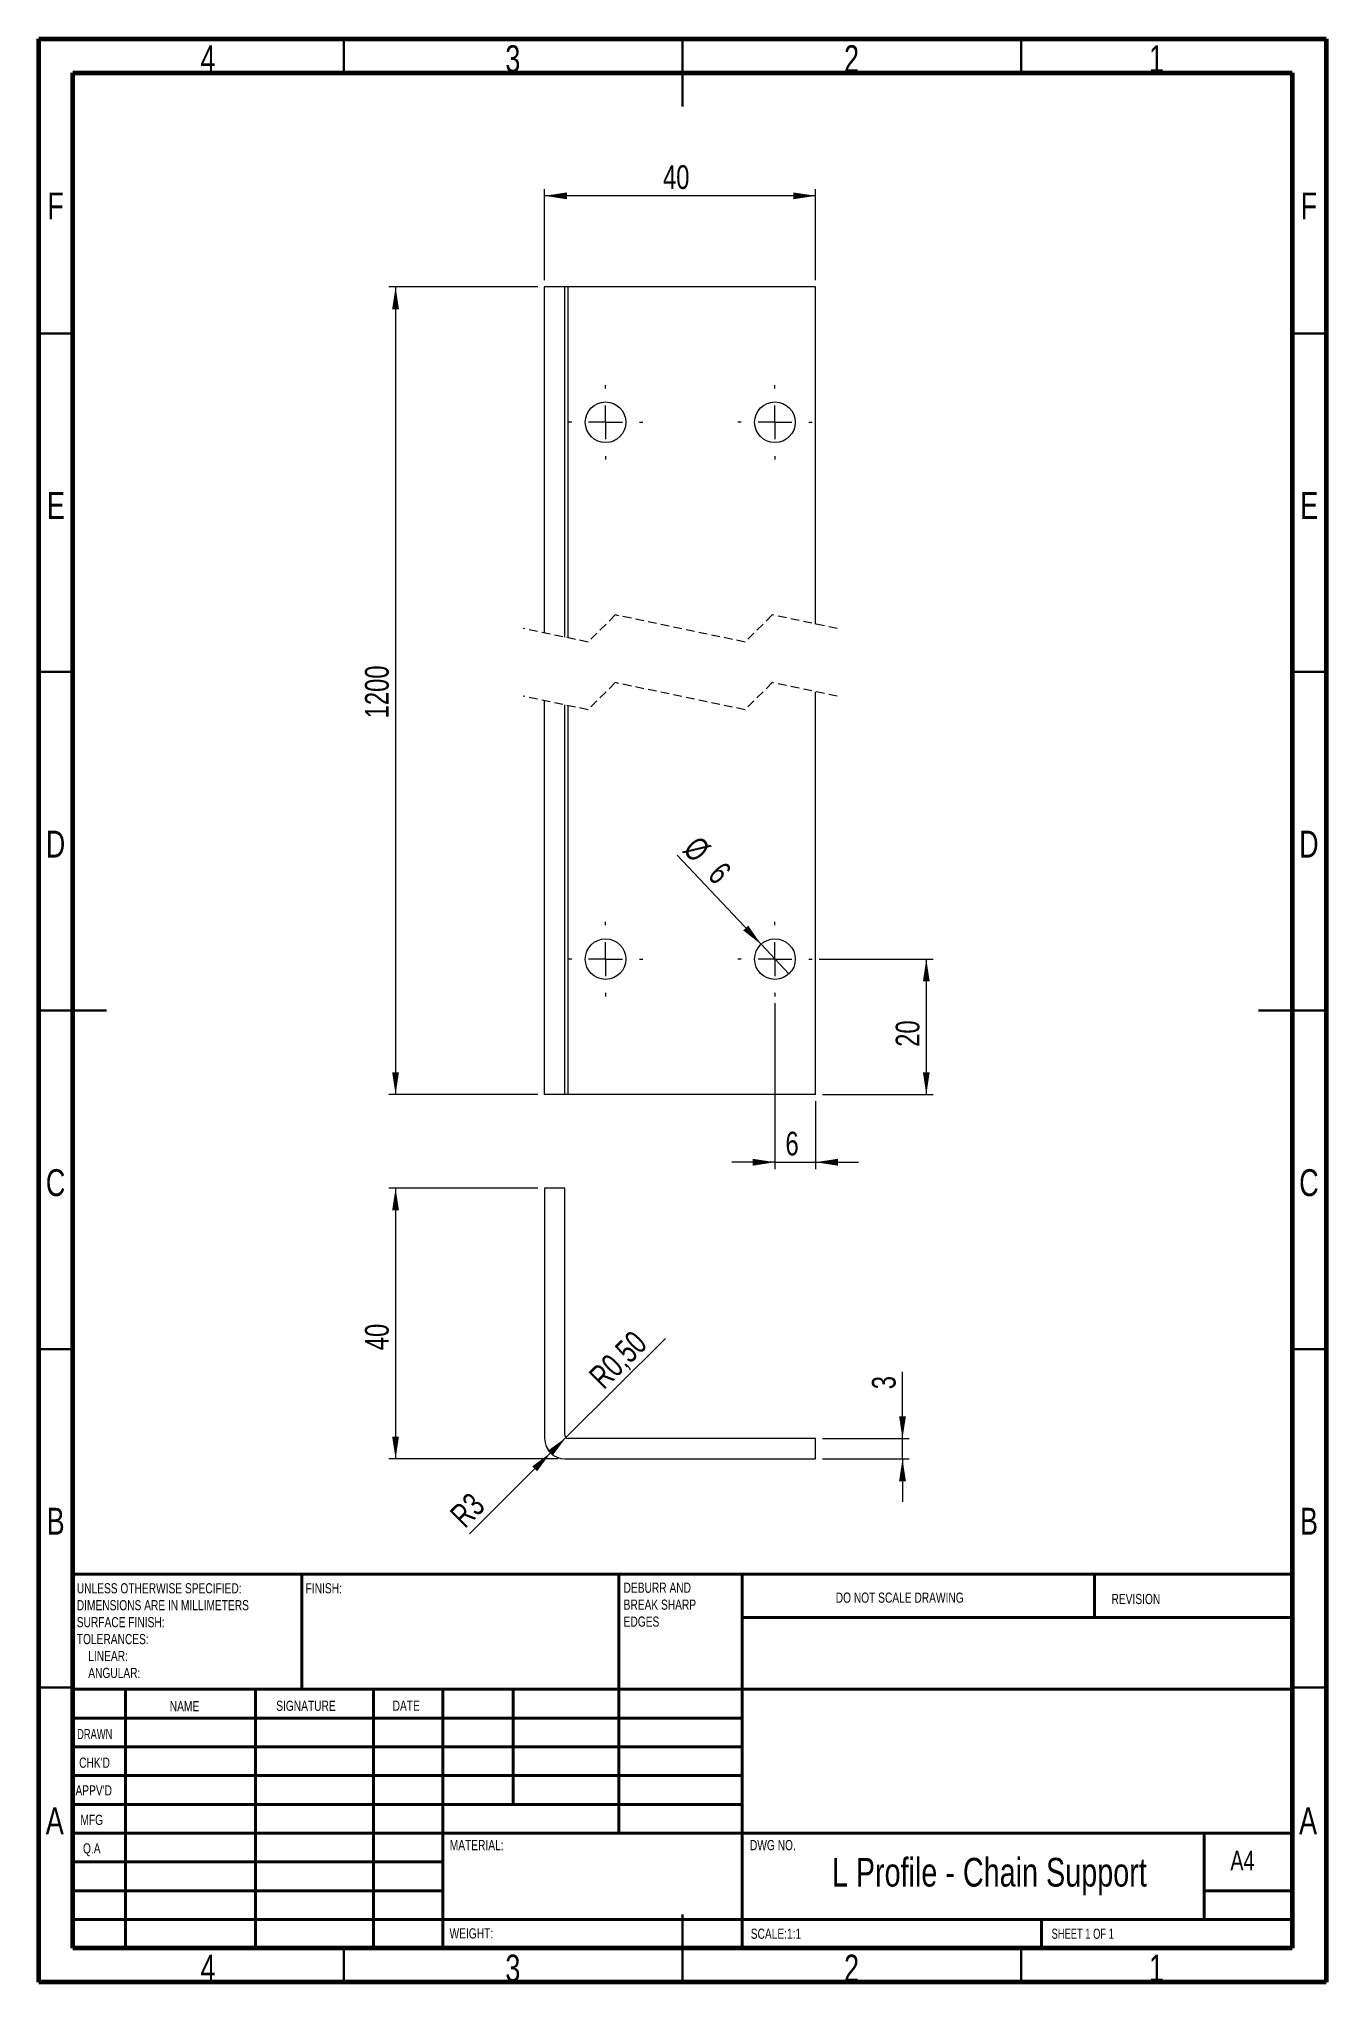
# Model space of a CAD drawing. Header units: millimetres. Extents: x 15 to 205, y 5 to 292.
import ezdxf

# ---------------------------------------------------------------- set-up
doc = ezdxf.new("R2010")
doc.units = ezdxf.units.MM
doc.linetypes.add('HIDDEN', pattern=[1.905, 1.27, -0.635])
doc.styles.add('SLDTEXTSTYLE0', font='TXT', dxfattribs={"width": 0.686449})
doc.styles.add('SLDTEXTSTYLE1', font='TXT', dxfattribs={"width": 0.75})
doc.styles.add('SLDTEXTSTYLE2', font='TXT', dxfattribs={"width": 0.6875})
doc.dimstyles.new('SLDDIMSTYLE0', dxfattribs={"dimtxt": 3.5, "dimasz": 3.302, "dimexe": 0, "dimexo": 0.0625, "dimgap": 0.875, "dimtad": 1, "dimrnd": 1e-09, "dimzin": 12, "dimdsep": 46, "dimtxsty": 'SLDTEXTSTYLE1', "dimsah": 1, "dimcen": 0.09, "dimadec": 0, "dimazin": 3, "dimtfac": 1, "dimtofl": 0, "dimtmove": 0, "dimatfit": 3, "dimfxl": 1, "dimfrac": 2, "dimtolj": 1, "dimtzin": 12, "dimarcsym": 0})
doc.dimstyles.new('SLDDIMSTYLE1', dxfattribs={"dimtxt": 3.5, "dimasz": 3.302, "dimexe": 0, "dimexo": 0.0625, "dimgap": 0.875, "dimtad": 1, "dimrnd": 1e-09, "dimzin": 12, "dimdsep": 46, "dimtxsty": 'SLDTEXTSTYLE1', "dimsah": 1, "dimcen": 0.09, "dimadec": 0, "dimazin": 3, "dimtfac": 1, "dimtmove": 0, "dimatfit": 0, "dimfxl": 1, "dimfrac": 2, "dimtolj": 1, "dimtzin": 12, "dimarcsym": 0})
doc.dimstyles.new('SLDDIMSTYLE2', dxfattribs={"dimtxt": 3.5, "dimasz": 3.302, "dimexe": 0, "dimexo": 0.0625, "dimgap": 0.875, "dimtad": 1, "dimrnd": 1e-09, "dimzin": 12, "dimdsep": 46, "dimtxsty": 'SLDTEXTSTYLE1', "dimblk1": 'NONE', "dimsah": 1, "dimcen": 0, "dimadec": 0, "dimazin": 3, "dimtfac": 1, "dimtmove": 0, "dimatfit": 3, "dimldrblk": 'NONE', "dimfxl": 1, "dimfrac": 2, "dimtolj": 1, "dimtzin": 12, "dimarcsym": 0})
doc.dimstyles.new('SLDDIMSTYLE3', dxfattribs={"dimtxt": 3.5, "dimasz": 3.302, "dimexe": 0, "dimexo": 0.0625, "dimgap": 0.875, "dimtad": 1, "dimrnd": 1e-09, "dimzin": 12, "dimdsep": 46, "dimtxsty": 'SLDTEXTSTYLE1', "dimsah": 1, "dimcen": 0, "dimadec": 0, "dimazin": 3, "dimtfac": 1, "dimtofl": 0, "dimtmove": 0, "dimatfit": 3, "dimfxl": 1, "dimfrac": 2, "dimtolj": 1, "dimtzin": 12, "dimarcsym": 0})
doc.dimstyles.new('SLDDIMSTYLE4', dxfattribs={"dimtxt": 3.5, "dimasz": 3.302, "dimexe": 0, "dimexo": 0.0625, "dimgap": 0.875, "dimtad": 1, "dimrnd": 1e-09, "dimdsep": 46, "dimtxsty": 'SLDTEXTSTYLE1', "dimsah": 1, "dimcen": 0, "dimadec": 0, "dimazin": 2, "dimtfac": 1, "dimtofl": 0, "dimtmove": 1, "dimatfit": 3, "dimfxl": 1, "dimfrac": 2, "dimtolj": 1, "dimtzin": 12, "dimarcsym": 0})

# ---------------------------------------------------------------- blocks, each defined once
blk = doc.blocks.new('SW_NOTE_0')
at = {"color": 0, "linetype": 'Continuous', "lineweight": 0, "char_height": 1.5, "attachment_point": 1, "style": 'SLDTEXTSTYLE1'}
for s, insert in [('UNLESS OTHERWISE SPECIFIED:', (0, 1.93)), ('DIMENSIONS ARE IN MILLIMETERS', (0, -0.57)), ('TOLERANCES:', (0, -5.57)), ('SURFACE FINISH:', (0, -3.07)), ('LINEAR:', (1.69, -8.07)), ('ANGULAR:', (1.69, -10.57))]:
    blk.add_mtext(s, dxfattribs=dict(at, insert=insert))
blk = doc.blocks.new('SW_NOTE_1')
at = {"color": 0, "linetype": 'Continuous', "lineweight": 0, "char_height": 1.5, "attachment_point": 1, "style": 'SLDTEXTSTYLE1'}
for s, insert in [('DEBURR AND', (0, 1.93)), ('BREAK SHARP', (0, -0.57)), ('EDGES', (0, -3.07))]:
    blk.add_mtext(s, dxfattribs=dict(at, insert=insert))
blk = doc.blocks.new('_D')
at = {"color": 7, "linetype": 'Continuous', "lineweight": 0}
for p, q in [((88.65, 255.37), (66.65, 255.37)), ((67.65, 255.37), (67.65, 136.09)), ((88.65, 136.09), (66.65, 136.09))]:
    blk.add_line(p, q, dxfattribs=at)
for points in [[(67.65, 255.37), (67.14, 252.07), (68.15, 252.07)], [(67.65, 136.09), (68.15, 139.39), (67.14, 139.39)]]:
    blk.add_solid(points, dxfattribs=at)
at = {"color": 7, "linetype": 'Continuous', "lineweight": 0, "insert": (63.13, 191.65), "char_height": 3.5, "attachment_point": 1, "rotation": 90, "style": 'SLDTEXTSTYLE1'}
blk.add_mtext('1200', dxfattribs=at)
blk = doc.blocks.new('_D_1')
at = {"color": 7, "linetype": 'Continuous', "lineweight": 0}
for p, q in [((130.15, 156.09), (146.99, 156.09)), ((145.99, 156.09), (145.99, 136.09)), ((130.65, 136.09), (146.99, 136.09))]:
    blk.add_line(p, q, dxfattribs=at)
for points in [[(145.99, 156.09), (145.48, 152.79), (146.49, 152.79)], [(145.99, 136.09), (146.49, 139.39), (145.48, 139.39)]]:
    blk.add_solid(points, dxfattribs=at)
at = {"color": 7, "linetype": 'Continuous', "lineweight": 0, "insert": (141.47, 143.14), "char_height": 3.5, "attachment_point": 1, "rotation": 90, "style": 'SLDTEXTSTYLE1'}
blk.add_mtext('20', dxfattribs=at)
blk = doc.blocks.new('_D_2')
at = {"color": 7, "linetype": 'Continuous', "lineweight": 0}
for p, q in [((123.65, 149.59), (123.65, 125.09)), ((129.65, 135.09), (129.65, 125.09)), ((123.65, 126.09), (117.3, 126.09)), ((123.65, 126.09), (129.65, 126.09)), ((129.65, 126.09), (136, 126.09))]:
    blk.add_line(p, q, dxfattribs=at)
for points in [[(123.65, 126.09), (120.34, 126.6), (120.34, 125.58)], [(129.65, 126.09), (132.95, 125.58), (132.95, 126.6)]]:
    blk.add_solid(points, dxfattribs=at)
at = {"color": 7, "linetype": 'Continuous', "lineweight": 0, "insert": (125.2, 130.6), "char_height": 3.5, "attachment_point": 1, "style": 'SLDTEXTSTYLE1'}
blk.add_mtext('6', dxfattribs=at)
blk = doc.blocks.new('_D_3')
at = {"color": 7, "linetype": 'Continuous', "lineweight": 0}
for q in [(109.19, 171.46), (125.7, 153.91)]:
    blk.add_line((121.59, 158.28), q, dxfattribs=at)
blk.add_solid([(121.59, 158.28), (119.7, 161.03), (118.96, 160.33)], dxfattribs=at)
at = {"color": 7, "linetype": 'Continuous', "lineweight": 0, "char_height": 3.5, "attachment_point": 1, "rotation": 313.2435, "style": 'SLDTEXTSTYLE1'}
for s, insert in [('%%c', (112.45, 174.53)), ('6', (116.11, 170.72))]:
    blk.add_mtext(s, dxfattribs=dict(at, insert=insert))
blk = doc.blocks.new('_NONE')
blk = doc.blocks.new('_D_4')
at = {"color": 7, "linetype": 'Continuous', "lineweight": 0}
for p, q in [((89.65, 256.37), (89.65, 269.82)), ((129.65, 256.37), (129.65, 269.82)), ((129.65, 268.82), (89.65, 268.82))]:
    blk.add_line(p, q, dxfattribs=at)
for points in [[(89.65, 268.82), (92.95, 268.31), (92.95, 269.32)], [(129.65, 268.82), (126.34, 269.32), (126.34, 268.31)]]:
    blk.add_solid(points, dxfattribs=at)
at = {"color": 7, "linetype": 'Continuous', "lineweight": 0, "insert": (107.12, 273.33), "char_height": 3.5, "attachment_point": 1, "style": 'SLDTEXTSTYLE1'}
blk.add_mtext('40', dxfattribs=at)
blk = doc.blocks.new('SW_CENTERMARKSYMBOL_0')
at = {"color": 0, "linetype": 'Continuous', "lineweight": 0}
for p, q in [((0, 5), (0, 5.5)), ((-5, 0), (-5.5, 0)), ((0, 0), (-2.5, 0)), ((0, 0), (0, 2.5)), ((0, 0), (0, -2.5)), ((0, 0), (2.5, 0)), ((5, 0), (5.5, 0)), ((0, -5), (0, -5.5))]:
    blk.add_line(p, q, dxfattribs=at)
blk = doc.blocks.new('SW_CENTERMARKSYMBOL_1')
at = {"color": 0, "linetype": 'Continuous', "lineweight": 0}
for p, q in [((0, 5), (0, 5.5)), ((-5, 0), (-5.5, 0)), ((0, 0), (-2.5, 0)), ((0, 0), (0, 2.5)), ((0, 0), (0, -2.5)), ((0, 0), (2.5, 0)), ((5, 0), (5.5, 0)), ((0, -5), (0, -5.5))]:
    blk.add_line(p, q, dxfattribs=at)
blk = doc.blocks.new('SW_CENTERMARKSYMBOL_2')
at = {"color": 0, "linetype": 'Continuous', "lineweight": 0}
for p, q in [((0, 5), (0, 5.5)), ((-5, 0), (-5.5, 0)), ((0, 0), (-2.5, 0)), ((0, 0), (0, 2.5)), ((0, 0), (0, -2.5)), ((0, 0), (2.5, 0)), ((5, 0), (5.5, 0)), ((0, -5), (0, -5.5))]:
    blk.add_line(p, q, dxfattribs=at)
blk = doc.blocks.new('SW_CENTERMARKSYMBOL_3')
at = {"color": 0, "linetype": 'Continuous', "lineweight": 0}
for p, q in [((0, 5), (0, 5.5)), ((-5, 0), (-5.5, 0)), ((0, 0), (-2.5, 0)), ((0, 0), (0, 2.5)), ((0, 0), (0, -2.5)), ((0, 0), (2.5, 0)), ((5, 0), (5.5, 0)), ((0, -5), (0, -5.5))]:
    blk.add_line(p, q, dxfattribs=at)
blk = doc.blocks.new('_D_5')
at = {"color": 7, "linetype": 'Continuous', "lineweight": 0}
for p, q in [((88.65, 122.28), (66.65, 122.28)), ((67.65, 122.28), (67.65, 82.28)), ((91.65, 82.28), (66.65, 82.28))]:
    blk.add_line(p, q, dxfattribs=at)
for points in [[(67.65, 122.28), (67.14, 118.98), (68.15, 118.98)], [(67.65, 82.28), (68.15, 85.58), (67.14, 85.58)]]:
    blk.add_solid(points, dxfattribs=at)
at = {"color": 7, "linetype": 'Continuous', "lineweight": 0, "insert": (63.13, 98.33), "char_height": 3.5, "attachment_point": 1, "rotation": 90, "style": 'SLDTEXTSTYLE1'}
blk.add_mtext('40', dxfattribs=at)
blk = doc.blocks.new('_D_6')
at = {"color": 7, "linetype": 'Continuous', "lineweight": 0}
for q in [(92.65, 85.28), (78.58, 71.21)]:
    blk.add_line((90.52, 83.16), q, dxfattribs=at)
blk.add_solid([(90.52, 83.16), (87.83, 81.18), (88.55, 80.46)], dxfattribs=at)
at = {"color": 7, "linetype": 'Continuous', "lineweight": 0, "insert": (75.41, 74.37), "char_height": 3.5, "attachment_point": 1, "rotation": 45, "style": 'SLDTEXTSTYLE1'}
blk.add_mtext('R3', dxfattribs=at)
blk = doc.blocks.new('_D_7')
at = {"color": 7, "linetype": 'Continuous', "lineweight": 0}
for q in [(107.5, 100.06), (88.29, 80.95)]:
    blk.add_line((92.79, 85.42), q, dxfattribs=at)
blk.add_solid([(92.79, 85.42), (90.09, 83.46), (90.81, 82.74)], dxfattribs=at)
at = {"color": 7, "linetype": 'Continuous', "lineweight": 0, "insert": (95.91, 94.85), "char_height": 3.5, "attachment_point": 1, "rotation": 45, "style": 'SLDTEXTSTYLE1'}
blk.add_mtext('R0,50', dxfattribs=at)
blk = doc.blocks.new('_D_8')
at = {"color": 7, "linetype": 'Continuous', "lineweight": 0}
for p, q in [((142.47, 85.28), (142.47, 95.15)), ((130.65, 85.28), (143.47, 85.28)), ((142.47, 82.28), (142.47, 85.28)), ((130.65, 82.28), (143.47, 82.28)), ((142.47, 82.28), (142.47, 75.93))]:
    blk.add_line(p, q, dxfattribs=at)
for points in [[(142.47, 85.28), (142.98, 88.58), (141.97, 88.58)], [(142.47, 82.28), (141.97, 78.98), (142.98, 78.98)]]:
    blk.add_solid(points, dxfattribs=at)
at = {"color": 7, "linetype": 'Continuous', "lineweight": 0, "insert": (137.96, 92.57), "char_height": 3.5, "attachment_point": 1, "rotation": 90, "style": 'SLDTEXTSTYLE1'}
blk.add_mtext('3', dxfattribs=at)

msp = doc.modelspace()

# ---------------------------------------------------------------- linework, layer by layer
at = {"color": 7, "linetype": 'Continuous', "lineweight": 60}
for p, q in [((15, 5), (15, 292)), ((15, 292), (205, 292)), ((205, 292), (205, 5)), ((20, 10), (20, 287)), ((20, 287), (200, 287)), ((200, 287), (200, 10)), ((200, 10), (20, 10)), ((205, 5), (15, 5))]:
    msp.add_line(p, q, dxfattribs=at)
at = {"color": 7, "linetype": 'Continuous', "lineweight": 30}
for p, q in [((60, 287), (60, 292)), ((110, 292.001), (110, 281.999)), ((110, 287), (110, 292)), ((160, 287), (160, 292)), ((20, 248.5), (15, 248.5)), ((200, 248.5), (205, 248.5)), ((20, 198.5), (15, 198.5)), ((200, 198.5), (205, 198.5)), ((14.999, 148.5), (25.001, 148.5)), ((20, 148.5), (15, 148.5)), ((205.001, 148.5), (194.999, 148.5)), ((200, 148.5), (205, 148.5)), ((20, 98.5), (15, 98.5)), ((200, 98.5), (205, 98.5)), ((20, 48.5), (15, 48.5)), ((200, 48.5), (205, 48.5)), ((110, 4.999), (110, 15.001)), ((60, 10), (60, 5)), ((110, 10), (110, 5)), ((160, 10), (160, 5))]:
    msp.add_line(p, q, dxfattribs=at)
at = {"color": 7, "linetype": 'Continuous', "lineweight": 15}
for p, q in [((89.646, 204.256), (89.646, 255.371)), ((92.646, 255.371), (89.646, 255.371)), ((92.646, 203.631), (92.646, 255.371)), ((93.146, 255.371), (92.646, 255.371)), ((93.146, 203.526), (93.146, 255.371)), ((129.646, 255.371), (93.146, 255.371)), ((129.646, 205.581), (129.646, 255.371)), ((129.646, 136.092), (129.646, 195.581)), ((89.646, 136.092), (89.646, 194.256)), ((92.646, 136.092), (92.646, 193.631)), ((93.146, 136.092), (93.146, 193.526)), ((92.646, 136.092), (89.646, 136.092)), ((93.146, 136.092), (92.646, 136.092)), ((129.646, 136.092), (93.146, 136.092)), ((89.646, 122.278), (89.646, 85.278)), ((92.646, 122.278), (89.646, 122.278)), ((92.646, 85.778), (92.646, 122.278)), ((129.646, 85.278), (93.146, 85.278)), ((129.646, 82.278), (129.646, 85.278)), ((92.646, 82.278), (129.646, 82.278))]:
    msp.add_line(p, q, dxfattribs=at)
at = {"color": 7, "linetype": 'HIDDEN', "lineweight": 0}
for p, q in [((100.059, 206.919), (96.059, 202.919)), ((119.234, 202.919), (100.059, 206.919)), ((123.234, 206.919), (119.234, 202.919)), ((132.821, 204.919), (123.234, 206.919)), ((96.059, 202.919), (86.471, 204.919)), ((100.059, 196.919), (96.059, 192.919)), ((119.234, 192.919), (100.059, 196.919)), ((123.234, 196.919), (119.234, 192.919)), ((132.821, 194.919), (123.234, 196.919)), ((96.059, 192.919), (86.471, 194.919))]:
    msp.add_line(p, q, dxfattribs=at)
at = {"color": 7, "linetype": 'Continuous', "lineweight": 40}
for p, q in [((20, 65.25), (200, 65.25)), ((20, 65.25), (20, 10)), ((53.8, 48.25), (53.8, 65.25)), ((100.6, 65.25), (100.6, 27)), ((118.8, 65.25), (118.8, 10)), ((170.8, 58.875), (170.8, 65.25)), ((200, 58.875), (118.8, 58.875)), ((200, 48.25), (20, 48.25)), ((27.8, 48.25), (27.8, 10)), ((46.991, 48.25), (46.991, 10)), ((64.399, 48.25), (64.399, 10)), ((74.6, 10), (74.6, 48.25)), ((85, 31.25), (85, 48.25)), ((118.8, 44), (20, 44)), ((118.8, 39.75), (20, 39.75)), ((118.8, 35.5), (20, 35.5)), ((118.8, 31.25), (20, 31.25)), ((74.6, 27), (20, 27)), ((74.6, 27), (200, 27)), ((187, 14.25), (187, 27)), ((74.6, 22.75), (20, 22.75)), ((74.6, 18.5), (20, 18.5)), ((200, 18.5), (187, 18.5)), ((20, 14.25), (200, 14.25)), ((163, 10), (163, 14.25))]:
    msp.add_line(p, q, dxfattribs=at)
at = {"color": 7, "linetype": 'Continuous', "lineweight": 15}
for centre in [(98.646, 235.371), (123.646, 235.371), (98.646, 156.092), (123.646, 156.092)]:
    msp.add_circle(centre, 3, dxfattribs=at)
for centre, radius in [((92.646, 85.278), 3), ((93.146, 85.778), 0.5)]:
    msp.add_arc(centre, radius, 180, 270, dxfattribs=at)

# ---------------------------------------------------------------- block references
at = {"color": 7, "linetype": 'Continuous', "lineweight": 0}
for name, p in [('SW_CENTERMARKSYMBOL_2', (98.646, 235.371)), ('SW_CENTERMARKSYMBOL_1', (123.646, 235.371)), ('SW_CENTERMARKSYMBOL_0', (98.646, 156.092)), ('SW_CENTERMARKSYMBOL_3', (123.646, 156.092)), ('SW_NOTE_0', (20.594, 61.987)), ('SW_NOTE_1', (101.309, 62.069))]:
    msp.add_blockref(name, p, dxfattribs=at)

# ---------------------------------------------------------------- texts
for s, insert, char_height, attachment_point, style in [('4', (39.96, 291.06), 3.969, 2, 'SLDTEXTSTYLE1'), ('3', (84.96, 291.06), 3.969, 2, 'SLDTEXTSTYLE1'), ('2', (134.96, 291.06), 3.969, 2, 'SLDTEXTSTYLE1'), ('1', (179.96, 291.06), 3.969, 2, 'SLDTEXTSTYLE1'), ('F', (17.458, 269.31), 3.969, 2, 'SLDTEXTSTYLE1'), ('F', (202.458, 269.31), 3.969, 2, 'SLDTEXTSTYLE1'), ('E', (17.508, 225.06), 3.969, 2, 'SLDTEXTSTYLE1'), ('E', (202.508, 225.06), 3.969, 2, 'SLDTEXTSTYLE1'), ('D', (17.453, 175.06), 3.969, 2, 'SLDTEXTSTYLE1'), ('D', (202.453, 175.06), 3.969, 2, 'SLDTEXTSTYLE1'), ('C', (17.459, 125.06), 3.969, 2, 'SLDTEXTSTYLE1'), ('C', (202.459, 125.06), 3.969, 2, 'SLDTEXTSTYLE1'), ('B', (17.471, 75.06), 3.969, 2, 'SLDTEXTSTYLE1'), ('B', (202.471, 75.06), 3.969, 2, 'SLDTEXTSTYLE1'), ('FINISH:', (54.371, 63.919), 1.5, 1, 'SLDTEXTSTYLE1'), ('DO NOT SCALE DRAWING', (132.615, 62.533), 1.5, 1, 'SLDTEXTSTYLE1'), ('REVISION', (173.328, 62.335), 1.5, 1, 'SLDTEXTSTYLE1'), ('NAME', (34.322, 46.501), 1.5, 1, 'SLDTEXTSTYLE1'), ('SIGNATURE', (50.034, 46.562), 1.5, 1, 'SLDTEXTSTYLE1'), ('DATE', (67.215, 46.576), 1.5, 1, 'SLDTEXTSTYLE1'), ('DRAWN', (20.643, 42.385), 1.5, 1, 'SLDTEXTSTYLE0'), ("CHK'D", (20.939, 38.162), 1.5, 1, 'SLDTEXTSTYLE1'), ("APPV'D", (20.402, 34.066), 1.5, 1, 'SLDTEXTSTYLE1'), ('A', (17.34, 30.81), 3.969, 2, 'SLDTEXTSTYLE1'), ('MFG', (21.124, 29.716), 1.5, 1, 'SLDTEXTSTYLE1'), ('A', (202.34, 30.81), 3.969, 2, 'SLDTEXTSTYLE1'), ('MATERIAL:', (75.646, 25.986), 1.5, 1, 'SLDTEXTSTYLE1'), ('DWG NO.', (119.953, 25.986), 1.5, 1, 'SLDTEXTSTYLE1'), ('Q.A', (21.509, 25.505), 1.5, 1, 'SLDTEXTSTYLE1'), ('L Profile - Chain Support', (155.287, 23.348), 4.23333, 2, 'SLDTEXTSTYLE1'), ('A4', (190.871, 24.406), 2.9104, 1, 'SLDTEXTSTYLE1'), ('WEIGHT:', (75.618, 12.949), 1.4986, 1, 'SLDTEXTSTYLE1'), ('SCALE:1:1', (120.074, 12.9), 1.5, 1, 'SLDTEXTSTYLE1'), ('SHEET 1 OF 1', (164.478, 12.9), 1.5, 1, 'SLDTEXTSTYLE2'), ('4', (39.96, 9.06), 3.969, 2, 'SLDTEXTSTYLE1'), ('3', (84.96, 9.06), 3.969, 2, 'SLDTEXTSTYLE1'), ('2', (134.96, 9.06), 3.969, 2, 'SLDTEXTSTYLE1'), ('1', (179.96, 9.06), 3.969, 2, 'SLDTEXTSTYLE1')]:
    msp.add_mtext(s, dxfattribs=dict(at, insert=insert, char_height=char_height, attachment_point=attachment_point, style=style))

# ---------------------------------------------------------------- dimensions: what is measured, and where the dimension line sits
for base, p1, p2, dimstyle, picture, middle in [((89.646, 268.817), (129.646, 255.371), (89.646, 255.371), 'SLDDIMSTYLE0', '_D_4', (109.711, 268.817)), ((129.646, 126.092), (123.646, 150.592), (129.646, 136.092), 'SLDDIMSTYLE1', '_D_2', (126.49, 126.092))]:
    dim = msp.add_linear_dim(base=base, p1=p1, p2=p2, dimstyle=dimstyle, dxfattribs=at)
    dim.commit()
    dim.dimension.update_dxf_attribs({"geometry": picture, "text_midpoint": middle, "dimtype": 160})
dim = msp.add_linear_dim(base=(67.646, 136.092), p1=(89.646, 255.371), p2=(89.646, 136.092), angle=90, text='1200', dimstyle='SLDDIMSTYLE0', dxfattribs=at)
dim.commit()
dim.dimension.update_dxf_attribs({"geometry": '_D', "text_midpoint": (67.646, 196.824), "dimtype": 160})
dim = msp.add_diameter_dim_2p(p1=(125.701, 153.907), p2=(121.591, 158.278), dimstyle='SLDDIMSTYLE2', dxfattribs=at)
dim.commit()
dim.dimension.update_dxf_attribs({"geometry": '_D_3', "text_midpoint": (111.734, 168.758), "dimtype": 163})
for base, p1, p2, dimstyle, picture, middle in [((145.986, 136.092), (129.146, 156.092), (129.646, 136.092), 'SLDDIMSTYLE1', '_D_1', (145.986, 145.726)), ((67.646, 82.278), (89.646, 122.278), (92.646, 82.278), 'SLDDIMSTYLE0', '_D_5', (67.646, 100.919)), ((142.475, 85.278), (129.646, 82.278), (129.646, 85.278), 'SLDDIMSTYLE1', '_D_8', (142.475, 93.858))]:
    dim = msp.add_linear_dim(base=base, p1=p1, p2=p2, angle=90, dimstyle=dimstyle, dxfattribs=at)
    dim.commit()
    dim.dimension.update_dxf_attribs({"geometry": picture, "text_midpoint": middle, "dimtype": 160})
for center, mpoint, dimstyle, picture, middle in [((93.146, 85.778), (92.793, 85.425), 'SLDDIMSTYLE4', '_D_7', (103.447, 96.079)), ((92.646, 85.278), (90.525, 83.157), 'SLDDIMSTYLE3', '_D_6', (80.338, 72.97))]:
    dim = msp.add_radius_dim(center=center, mpoint=mpoint, dimstyle=dimstyle, dxfattribs=at)
    dim.commit()
    dim.dimension.update_dxf_attribs({"geometry": picture, "text_midpoint": middle, "dimtype": 164})

doc.saveas('drawing.dxf')
